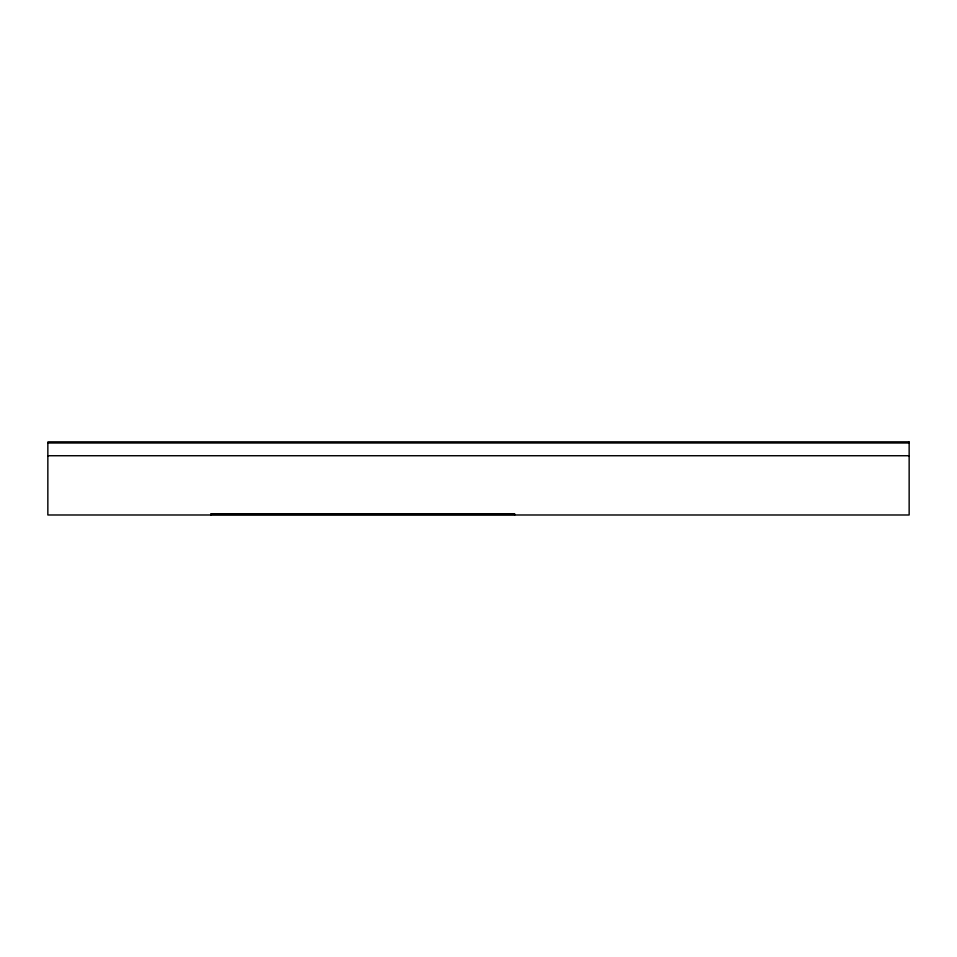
<?xml version="1.0" encoding="UTF-8"?>
<svg xmlns="http://www.w3.org/2000/svg" width="957" height="957" viewBox="0 0 957 957"><rect width="100%" height="100%" fill="white"/><g stroke="black" fill="none" stroke-linecap="round" stroke-linejoin="round"><path stroke-width="1.44" d="M47.85 442.565L909.15 442.565M47.85 442.708L909.15 442.708M47.85 455.735L909.15 455.735M210.779 514.435L514.71 514.435M514.71 514.986L514.71 513.885L210.779 513.885L210.779 514.986M909.15 442.014L47.85 442.014L47.85 514.986L909.15 514.986L909.15 442.038"/></g></svg>
